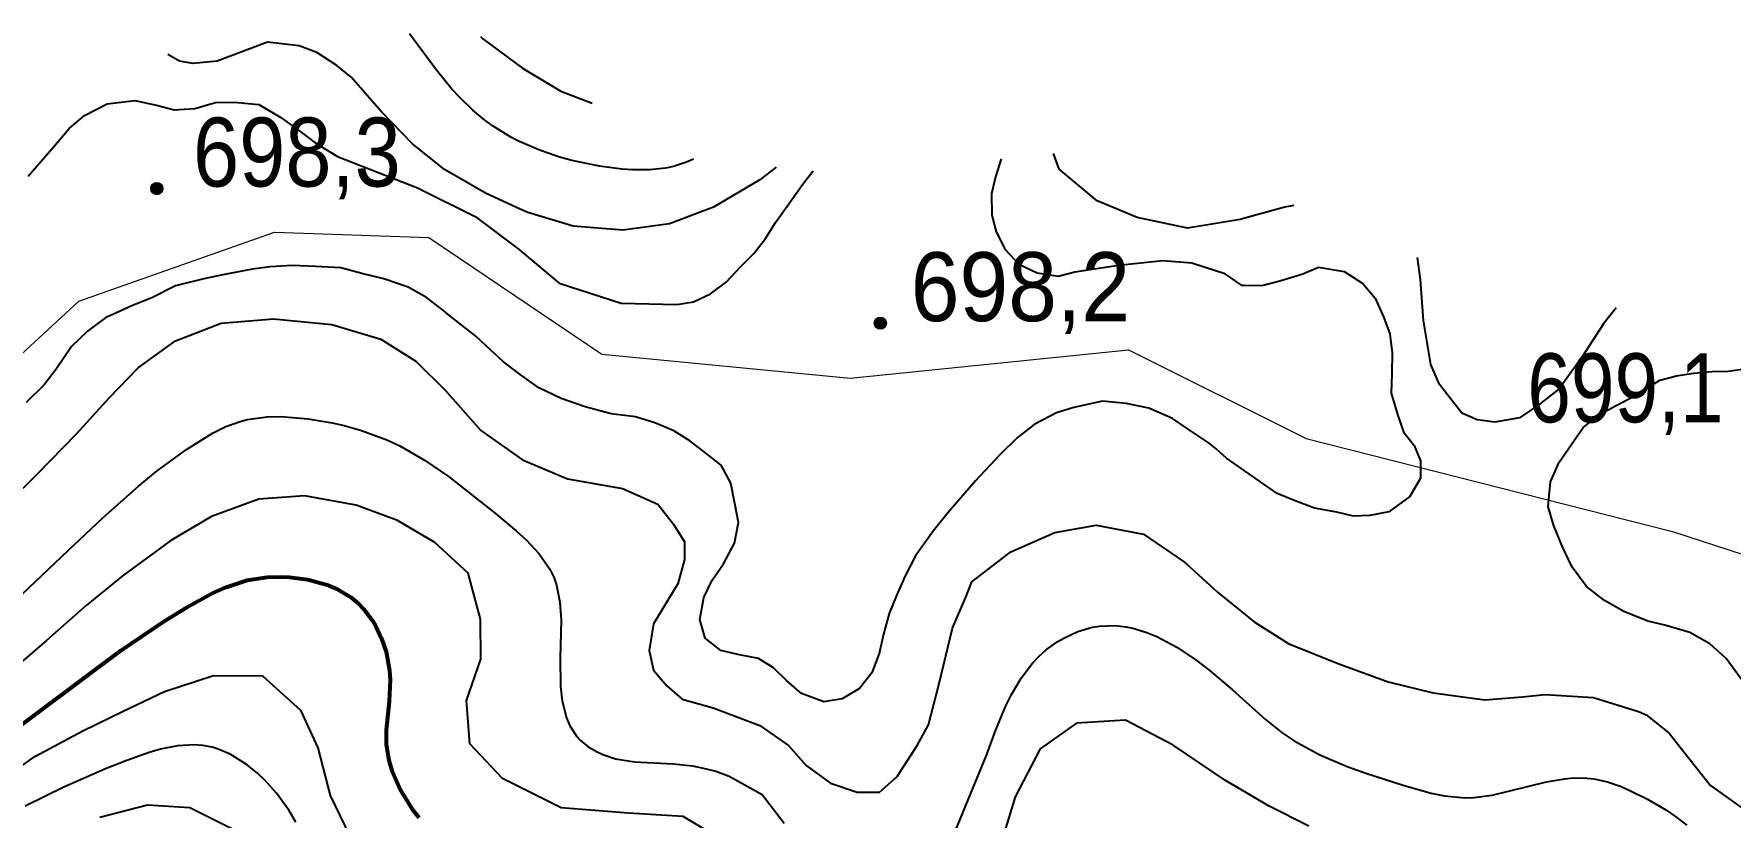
# Model space of a CAD drawing. Header units: metres. Extents: x 545098 to 555652, y 1854398 to 1862642.
# Drawn here: x 552895.9 to 553313.7, y 1859275.6 to 1859468.6 of the extents above; entities that cross this region are included whole.
import ezdxf
from ezdxf.enums import TextEntityAlignment as Align

# ---------------------------------------------------------------- set-up
doc = ezdxf.new("R2010")
doc.units = ezdxf.units.M
doc.header["$LTSCALE"] = 6.8
for name, color, linetype, lineweight in [('1', 7, 'Continuous', 25), ('2', 7, 'Continuous', 53), ('5', 7, 'Continuous', 13), ('52', 7, 'Continuous', 13)]:
    doc.layers.add(name, color=color, linetype=linetype, lineweight=lineweight)

msp = doc.modelspace()

# ---------------------------------------------------------------- hatches: boundary and pattern name
at = {"layer": '5'}
for points in [[(552927.64, 1859430.5, 1), (552924.64, 1859430.5, 1)], [(553105.89, 1859397.33, 1), (553102.89, 1859397.33, 1)]]:
    msp.add_hatch(color=256, dxfattribs=at).paths.add_polyline_path(points)

# ---------------------------------------------------------------- linework, layer by layer
at = {"layer": '1'}
for points in [[(553078.74, 1859435.78), (553074.71, 1859432.68), (553063.31, 1859425.91), (553052.44, 1859421.78), (553040.93, 1859420.26), (553028.68, 1859421.22), (553017.53, 1859424.57), (553015.64, 1859425.45), (553007.29, 1859429.32), (552997, 1859435.24), (552989.14, 1859441.57), (552981.52, 1859449.44), (552974.03, 1859457.96), (552970.5, 1859460.8), (552965.59, 1859464.07), (552961.22, 1859465.71), (552953.43, 1859466.59), (552941.03, 1859461.89), (552935.03, 1859461.34), (552931.76, 1859461.89), (552928.82, 1859463.52)], [(553058.33, 1859437.74), (553056.59, 1859436.99), (553053.41, 1859435.98), (553051.48, 1859435.56), (553047.5, 1859435.11), (553043.43, 1859435.09), (553040.68, 1859435.28), (553035.17, 1859436.02), (553028.41, 1859437.44), (553025.11, 1859438.35), (553020.27, 1859440.02), (553015.64, 1859442.04), (553015.61, 1859442.05), (553013.35, 1859443.21), (553009.02, 1859445.86), (553006.94, 1859447.35), (553003.96, 1859449.81), (553000.83, 1859452.85), (552998.84, 1859455.03), (552995.03, 1859459.66), (552988.35, 1859468.62)], [(553005.85, 1859467.98), (553006.46, 1859467.43), (553016.26, 1859460.16), (553025.65, 1859454.55), (553033.38, 1859451.59)], [(552894.42, 1859433.59), (552897.64, 1859437.29), (552900.85, 1859440.99), (552904.54, 1859445.29), (552908.36, 1859448.52), (552913.88, 1859451.4), (552920.74, 1859452.24), (552926.02, 1859451.06), (552930.38, 1859449.94), (552935.48, 1859450.2), (552940.61, 1859451.75), (552945.2, 1859451.77), (552951.31, 1859451.24), (552956.66, 1859448.04), (552961.69, 1859444.44), (552965.14, 1859441.75), (552970.69, 1859438.4), (552990.39, 1859430.68), (553004.57, 1859423.59), (553015.48, 1859415.4), (553015.64, 1859415.27), (553025.29, 1859407.21), (553040.56, 1859402.3), (553054.24, 1859401.91), (553058.37, 1859402.6), (553062.53, 1859404.58), (553066.4, 1859407.44), (553069.97, 1859411.18), (553073.23, 1859414.52), (553076.08, 1859418.17), (553078.53, 1859422.14), (553085.73, 1859432.2), (553087.84, 1859434.91)], [(553134.14, 1859437.82), (553132.72, 1859433.4), (553131.77, 1859429.25), (553131.87, 1859423.94), (553132.92, 1859419.85), (553135.11, 1859415.53), (553138.49, 1859411.91), (553142.98, 1859409.72)], [(553206.24, 1859426.3), (553204.02, 1859425.96), (553193.89, 1859423.13), (553193.02, 1859422.89), (553180.08, 1859420.76), (553167.63, 1859423.41), (553157.79, 1859427.46), (553148.45, 1859435.32), (553147.01, 1859439.12)], [(553015.64, 1859384.68), (553011.58, 1859387.85), (553008.49, 1859390.59), (553004.75, 1859394.16), (552997.91, 1859399.5), (552996.83, 1859400.34), (552992.57, 1859403.67), (552988.04, 1859406.23), (552982.1, 1859408.25), (552976.62, 1859409.59), (552971.5, 1859410.98), (552965.22, 1859411.31), (552959.51, 1859411.52), (552954.04, 1859411.22), (552949.7, 1859410.68), (552942.36, 1859409.23), (552937.71, 1859408.29), (552930.77, 1859406.52), (552924.9, 1859403.59), (552920.17, 1859401.73), (552915.3, 1859399.5), (552913.57, 1859398.71), (552909.03, 1859395.4), (552905.09, 1859391.62), (552901.38, 1859386.02), (552898.37, 1859382.17), (552893.96, 1859377.77)], [(553142.98, 1859409.72), (553148.21, 1859408.89), (553152.3, 1859409.95), (553163.09, 1859411.67), (553174, 1859412.76), (553181.1, 1859412.22), (553184.37, 1859411.13), (553189.02, 1859409.7), (553193.24, 1859406.73), (553193.89, 1859406.72), (553198.39, 1859406.63), (553202.84, 1859407.73), (553208.48, 1859409.53), (553212.33, 1859411.1), (553218.69, 1859410.05), (553223.27, 1859407.13), (553226.29, 1859403.46), (553228.31, 1859398.94), (553229.93, 1859394.74), (553230.51, 1859390.04), (553230.41, 1859384.89), (553230.27, 1859380.11), (553231.86, 1859374.62), (553233.27, 1859370.57), (553235.89, 1859367.23), (553237.46, 1859363.38), (553237.43, 1859359.16), (553234.87, 1859354.63), (553229.65, 1859350.87), (553224.99, 1859349.93), (553220.97, 1859349.8), (553216.82, 1859350.75), (553211.38, 1859351.73), (553206.57, 1859353.53), (553202.13, 1859355.37), (553189.68, 1859364.1), (553187.08, 1859366.33), (553185.37, 1859367.79), (553180.19, 1859371.19), (553176.38, 1859373.84), (553170.55, 1859376.42), (553164.91, 1859377.56), (553159.15, 1859378.14), (553152.02, 1859376.53), (553147.77, 1859375.27), (553142.25, 1859372.39), (553138.07, 1859369.12), (553133.82, 1859364.93), (553127.82, 1859358.51), (553121.08, 1859350.71), (553117.43, 1859346.04), (553113.04, 1859339.99), (553110.52, 1859335.1), (553108.37, 1859330.25), (553106.53, 1859325.8), (553105.15, 1859320.68), (553104.08, 1859315.96), (553102.28, 1859311.16), (553099.27, 1859307.3), (553095, 1859304.76), (553090.5, 1859304.02), (553084.93, 1859306.08), (553081.23, 1859309.3), (553078.1, 1859312.4), (553074.33, 1859314.68), (553069.25, 1859315.71), (553065.1, 1859316.67), (553061.25, 1859319.68), (553059.94, 1859324.29), (553060.93, 1859329.73), (553062.97, 1859334.01), (553065.77, 1859338.03), (553068.45, 1859343.13), (553069.47, 1859348.2), (553068.53, 1859352.86), (553067.55, 1859357.87), (553065.16, 1859362.35), (553061.71, 1859365.04), (553057.45, 1859368.37), (553053.48, 1859370.82), (553048.83, 1859372.81), (553044.07, 1859374.24), (553038.11, 1859374.98), (553031.66, 1859376.75), (553025.72, 1859378.77), (553020.26, 1859381.4), (553015.64, 1859384.68)], [(553285.63, 1859401.14), (553282.54, 1859397.17), (553277.09, 1859388.77), (553271.63, 1859381.13), (553266.72, 1859377.3), (553261.81, 1859374.03), (553255.81, 1859372.94), (553251.44, 1859373.48), (553247.62, 1859375.12), (553242.17, 1859382.22), (553239.99, 1859387.13), (553238.17, 1859397.96), (553237.46, 1859408.07), (553236.73, 1859413.55)], [(552889.48, 1859353.09), (552896.85, 1859360.33), (552906.38, 1859370.09), (552914.51, 1859379.04), (552921.56, 1859386.34), (552930.73, 1859392.95), (552941.99, 1859397.34), (552954.85, 1859398.39), (552969.29, 1859397.05), (552981.34, 1859393.38), (552989.94, 1859388), (552997.27, 1859380.75), (553006, 1859370.88), (553016.23, 1859363.66), (553027.32, 1859359.01), (553040.85, 1859356.56), (553049.58, 1859352.74), (553053.4, 1859347.83), (553056.13, 1859343.46), (553056.13, 1859339.09), (553054.49, 1859333.09), (553048.49, 1859323.26), (553047.4, 1859316.71), (553048.49, 1859311.8), (553051.76, 1859307.98), (553055.58, 1859304.7), (553063.22, 1859302.52), (553067.59, 1859300.88), (553074.68, 1859298.15), (553081.77, 1859293.24), (553086.14, 1859288.32), (553092.14, 1859283.95), (553098.69, 1859281.77), (553104.14, 1859281.77), (553108.51, 1859285.59), (553113.42, 1859293.24), (553116.26, 1859298.37), (553118.87, 1859308.56), (553122.14, 1859322.17), (553125.41, 1859329.81), (553126.95, 1859333.6), (553136.56, 1859341.01), (553147.35, 1859345.78), (553157.54, 1859347.57), (553169.19, 1859345.35), (553179.03, 1859338.62), (553179.87, 1859337.97), (553187.48, 1859331.08), (553196.44, 1859323.7), (553205.04, 1859318.32), (553217.57, 1859313.31), (553229.48, 1859308.99), (553240.55, 1859306.27), (553253.33, 1859304.51), (553262.56, 1859305.23), (553268.2, 1859305.82), (553280.09, 1859305.12), (553291.16, 1859301.6), (553293.04, 1859300.81), (553298.7, 1859296.33)], [(553317.21, 1859308.63), (553312.79, 1859314.69), (553308.73, 1859318.34), (553303.82, 1859321.07), (553297.66, 1859322.92), (553293.5, 1859323.88), (553287.52, 1859326.26), (553282.79, 1859328.98), (553278.32, 1859332.46), (553274.81, 1859337.17), (553272.33, 1859342.36), (553270.22, 1859347.61), (553268.9, 1859352.19), (553269.45, 1859358.2), (553271.63, 1859363.11), (553277.54, 1859371.62), (553281.72, 1859374.89), (553285.68, 1859377.02), (553290.67, 1859379.66), (553296.46, 1859383.3), (553300.55, 1859384.36), (553302.01, 1859384.6), (553304.68, 1859385.05), (553309.22, 1859385.43), (553313.24, 1859385.55), (553317.94, 1859386.13)], [(552892.94, 1859330.57), (552904.26, 1859341.31), (552912.8, 1859349.39), (552921.63, 1859357.21), (552926.22, 1859360.94), (552933.41, 1859366.22), (552939.83, 1859370.21), (552943.18, 1859371.84), (552946.64, 1859373.12), (552948.41, 1859373.59), (552953.32, 1859374.28), (552956.66, 1859374.34), (552963.41, 1859373.78), (552969.35, 1859372.78), (552972.28, 1859372.12), (552976.57, 1859370.92), (552982.77, 1859368.61), (552985.97, 1859367.11), (552992.1, 1859363.61), (552997.99, 1859359.57), (553009.58, 1859350.43), (553014.68, 1859346.18), (553017.09, 1859343.97), (553020.34, 1859340.49), (553022.94, 1859336.75), (553023.92, 1859334.76), (553024.63, 1859332.77), (553025.46, 1859328.57), (553025.72, 1859324.14), (553025.47, 1859314.84), (553025.56, 1859307.76), (553025.99, 1859304.26), (553027.08, 1859300.06), (553027.92, 1859298.11), (553029.64, 1859295.48), (553030.46, 1859294.6), (553032.35, 1859293.04), (553034.48, 1859291.76), (553036.01, 1859291.06), (553039.17, 1859290.01), (553043.85, 1859289.23), (553053.41, 1859288.75), (553058.09, 1859288.22), (553060.43, 1859287.79), (553063.86, 1859286.91), (553067.13, 1859285.7), (553075.23, 1859281.22), (553080.68, 1859274.13)], [(553066.72, 1859269.19), (553055.82, 1859275.79), (553042.3, 1859276.59), (553025.72, 1859277.88), (553011.31, 1859285.12), (553003.27, 1859293.68), (553002.39, 1859304.31), (553005.97, 1859314.52), (553005.91, 1859324.43), (553002.82, 1859335.71), (552994.59, 1859343.28), (552985.44, 1859348.7), (552975.21, 1859352.48), (552962.48, 1859354.78), (552951.31, 1859353.94), (552939.59, 1859349.71), (552929.59, 1859343.75), (552917.58, 1859334.98), (552908.7, 1859327.76), (552898.92, 1859319.15), (552890.09, 1859311.52)], [(553120.12, 1859265.53), (553130.66, 1859291.02), (553132.83, 1859297.11), (553135.28, 1859303.03), (553136.68, 1859305.87), (553139.05, 1859309.87), (553141.83, 1859313.52), (553143.41, 1859315.17), (553145.33, 1859316.88), (553148.12, 1859318.88), (553149.59, 1859319.75), (553153.04, 1859321.34), (553156.61, 1859322.39), (553158.41, 1859322.69), (553162.3, 1859322.81), (553164.89, 1859322.51), (553166.6, 1859322.16), (553170, 1859321.12), (553172.51, 1859320.09), (553177.45, 1859317.46), (553182.22, 1859314.26), (553185.29, 1859311.91), (553191.11, 1859306.95), (553199.25, 1859299.64)], [(552887.12, 1859284.21), (552896.1, 1859290.58), (552907.89, 1859296.86), (552917.81, 1859301.73), (552928.06, 1859306.53), (552940.13, 1859310.49), (552952.15, 1859310.47), (552961.57, 1859301.97), (552965.82, 1859292.72), (552968.88, 1859280.97), (552973.66, 1859270.93)], [(553209.93, 1859273.41), (553200.2, 1859278.33), (553189.44, 1859284.63), (553176.56, 1859293.34), (553164.75, 1859299.51), (553152.71, 1859298.78), (553143.72, 1859292.41), (553137.56, 1859280.6), (553134.05, 1859269)], [(553199.25, 1859299.64), (553203.41, 1859296.37), (553206.36, 1859294.4), (553212.66, 1859290.97), (553219.36, 1859288.1), (553223.98, 1859286.42), (553233.41, 1859283.39), (553240.06, 1859281.51), (553243.39, 1859280.83), (553248.41, 1859280.38), (553250.63, 1859280.46), (553255.09, 1859281.06), (553268.48, 1859284.3), (553272.91, 1859285.07), (553275.12, 1859285.26), (553278.41, 1859285.22), (553280.12, 1859285.02), (553283.51, 1859284.28), (553286.86, 1859283.14), (553289.07, 1859282.2), (553293.41, 1859280.01), (553297.86, 1859277.37), (553300, 1859275.93), (553303.05, 1859273.6)], [(553298.7, 1859296.33), (553303.58, 1859290.13), (553308.92, 1859283.41), (553316.39, 1859278.08)], [(552960.4, 1859274.39), (552958.65, 1859277.31), (552955.64, 1859281.49), (552952.64, 1859284.84), (552951.01, 1859286.38), (552948.4, 1859288.5), (552944.21, 1859291.1), (552941.26, 1859292.35), (552939.75, 1859292.81), (552937.44, 1859293.28), (552935.39, 1859293.45), (552931.22, 1859293.22), (552927.01, 1859292.36), (552924.22, 1859291.53), (552918.71, 1859289.56), (552913.48, 1859287.48), (552903.41, 1859283.09), (552893.72, 1859278.33)], [(552912.12, 1859275.59), (552923.87, 1859278.65), (552934.26, 1859277.99), (552945.12, 1859272.57)]]:
    msp.add_lwpolyline(points, dxfattribs=at)
at = {"layer": '2'}
msp.add_lwpolyline([(552886.55, 1859293.72), (552917.29, 1859316.64), (552927.93, 1859323.87), (552933.41, 1859327.26), (552939.89, 1859330.82), (552943.23, 1859332.31), (552948.41, 1859333.97), (552953.3, 1859334.73), (552956.63, 1859334.83), (552958.86, 1859334.73), (552963.29, 1859334.13), (552968.31, 1859332.77), (552970.68, 1859331.77), (552973.96, 1859329.8), (552975.87, 1859328.19), (552977.04, 1859326.97), (552979.11, 1859324.27), (552980.01, 1859322.8), (552981.52, 1859319.67), (552982.64, 1859316.35), (552983.5, 1859311.78), (552983.65, 1859309.49), (552983.36, 1859304.07), (552982.63, 1859297), (552982.65, 1859293.5), (552983.3, 1859289.61), (552984.07, 1859287.06), (552986.25, 1859282.1), (552989.02, 1859277.57), (552990.65, 1859275.53)], dxfattribs=at)
at = {"layer": '5'}
for centre in [(552926.14, 1859430.5), (553104.39, 1859397.33)]:
    msp.add_circle(centre, 1.5, dxfattribs=at)
at = {"layer": '52'}
msp.add_lwpolyline([(552569.82, 1859365.14), (552599.08, 1859373.66), (552622.73, 1859388.19), (552670.9, 1859358.22), (552715.05, 1859316.16), (552739.78, 1859280.55), (552836.11, 1859337.39), (552906.94, 1859402.74), (552955.11, 1859419.79), (552993.18, 1859418.41), (553035.73, 1859389.67), (553096.91, 1859383.81), (553165.53, 1859390.73), (553209.25, 1859368.94), (553299.56, 1859346.03), (553320.45, 1859339.22)], dxfattribs=at)

# ---------------------------------------------------------------- texts
at = {"layer": '5'}
for s, width, p in [('698,3', 0.9, (552960.64, 1859431)), ('698,2', 0.95, (553138.89, 1859397.83)), ('699,1', 0.85, (553287.94, 1859372.9))]:
    msp.add_text(s, height=17, dxfattribs=dict(at, width=width)).set_placement(p, align=Align.CENTER)

doc.saveas('drawing.dxf')
